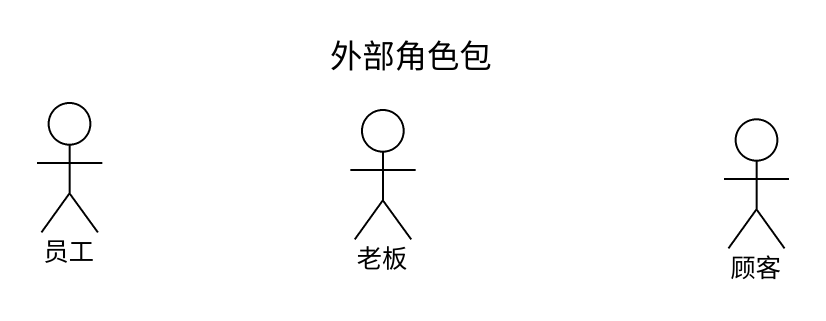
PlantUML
@startuml
title 外部角色包
actor 员工
actor 老板
actor 顾客
@enduml
